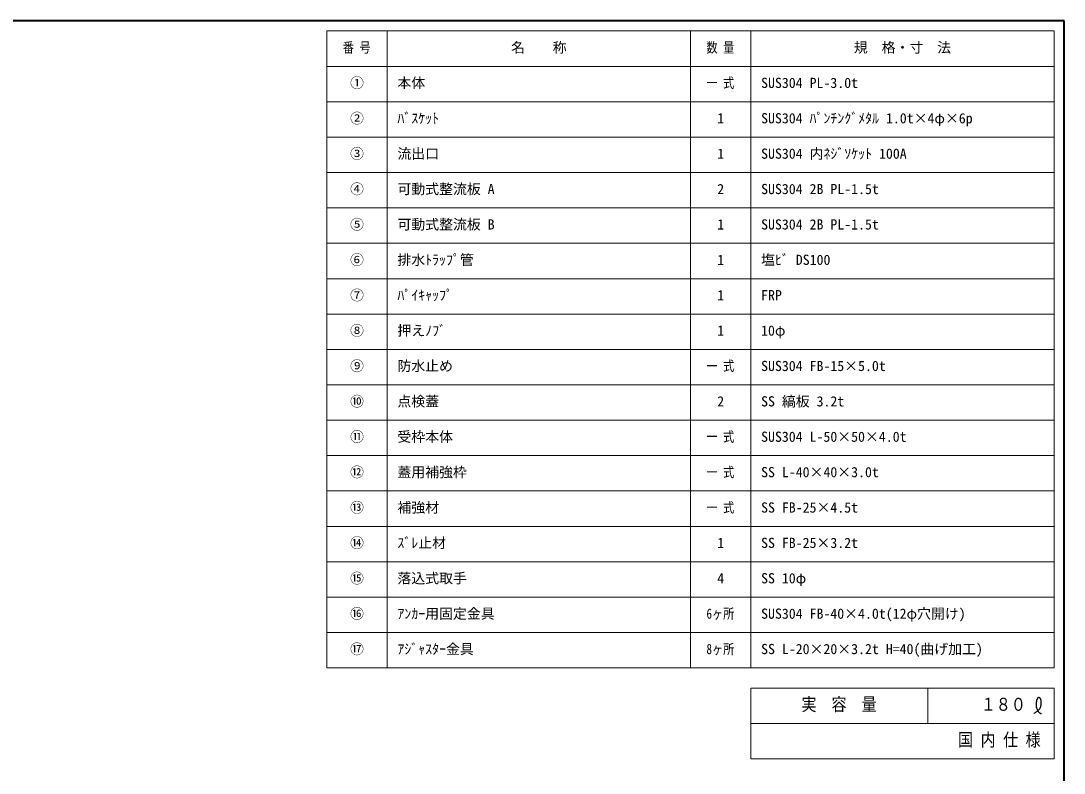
# Model space of a CAD drawing. Units: millimetres at full size, sheet at 1:15; details may follow other scales. Extents: x -3171 to 2904, y -2098 to 2117.
# Drawn here: x -194 to 2904, y -115 to 2117 of the extents above; entities that cross this region are included whole.
import ezdxf
from ezdxf.enums import TextEntityAlignment as Align

# ---------------------------------------------------------------- set-up
doc = ezdxf.new("R2010")
doc.units = ezdxf.units.MM
doc.header["$LTSCALE"] = 15
doc.layers.add('0-0_ﾚｲﾔ1', color=4, linetype='Continuous', lineweight=9)
doc.styles.add('ＭＳ ゴシック', font='')
doc.styles.get('ＭＳ ゴシック').set_extended_font_data('MS Gothic')

msp = doc.modelspace()

# ---------------------------------------------------------------- linework, layer by layer
at = {"layer": '0-0_ﾚｲﾔ1', "color": 1, "lineweight": 40}
for p, q in [((2904.12, 2117.05), (-3170.88, 2117.05)), ((2904.12, -2097.95), (2904.12, 2117.05))]:
    msp.add_line(p, q, dxfattribs=at)
at = {"layer": '0-0_ﾚｲﾔ1', "color": 3, "lineweight": 18}
for p, q in [((2874.12, 2087.05), (714.12, 2087.05)), ((894.12, 197.05), (894.12, 2087.05)), ((1794.12, 197.05), (1794.12, 2087.05)), ((1974.12, 197.05), (1974.12, 2087.05)), ((2874.12, 197.05), (2874.12, 2087.05)), ((2874.12, 1982.05), (714.12, 1982.05)), ((2874.12, 1877.05), (714.12, 1877.05)), ((2874.12, 1772.05), (714.12, 1772.05)), ((2874.12, 1667.05), (714.12, 1667.05)), ((2874.12, 1562.05), (714.12, 1562.05)), ((2874.12, 1457.05), (714.12, 1457.05)), ((2874.12, 1352.05), (714.12, 1352.05)), ((2874.12, 1247.05), (714.12, 1247.05)), ((2874.12, 1142.05), (714.12, 1142.05)), ((2874.12, 1037.05), (714.12, 1037.05)), ((2874.12, 932.05), (714.12, 932.05)), ((2874.12, 827.05), (714.12, 827.05)), ((2874.12, 722.05), (714.12, 722.05)), ((2874.12, 617.05), (714.12, 617.05)), ((2874.12, 512.05), (714.12, 512.05)), ((2874.12, 407.05), (714.12, 407.05)), ((2874.12, 302.05), (714.12, 302.05)), ((1974.12, 137.05), (2874.12, 137.05)), ((1974.12, 137.05), (1974.12, -72.95)), ((2499.12, 137.05), (2499.12, 32.05)), ((2874.12, 137.05), (2874.12, -72.95)), ((1974.12, 32.05), (2874.12, 32.05)), ((1974.12, -72.95), (2874.12, -72.95))]:
    msp.add_line(p, q, dxfattribs=at)
msp.add_lwpolyline([(2874.12, 197.05), (714.12, 197.05), (714.12, 2087.05)], dxfattribs=at)
at = {"layer": '0-0_ﾚｲﾔ1', "color": 5, "lineweight": 25}
for points in [[(2813.67, 62.04), (2814.9, 62.74), (2817, 63.97), (2819.08, 65.22), (2821.14, 66.53), (2823.15, 67.9), (2825.11, 69.36), (2826.21, 70.26), (2827.02, 70.96), (2828.38, 72.21), (2829.67, 73.53), (2830.86, 74.93), (2831.95, 76.4), (2832.91, 77.96), (2833.41, 78.89), (2833.76, 79.65), (2834.29, 81.01), (2834.74, 82.39), (2835.1, 83.81), (2835.38, 85.24), (2835.58, 86.69), (2835.67, 87.53), (2835.73, 88.39), (2835.8, 89.88), (2835.81, 91.38), (2835.79, 92.87), (2835.74, 94.38), (2835.69, 95.89), (2835.67, 96.77), (2835.64, 97.7), (2835.58, 99.31), (2835.45, 100.91), (2835.2, 102.47), (2834.78, 103.98), (2834.12, 105.43), (2833.61, 106.23), (2833.29, 106.66), (2832.66, 107.36), (2831.96, 107.98), (2831.2, 108.49)], [(2831.2, 108.49), (2830.4, 108.87), (2829.57, 109.08), (2829.09, 109.11), (2828.69, 109.08), (2828, 108.93), (2827.33, 108.67), (2826.68, 108.31), (2826.07, 107.86), (2825.49, 107.36), (2825.18, 107.05), (2824.75, 106.57), (2824.11, 105.68), (2823.57, 104.74), (2823.12, 103.75), (2822.75, 102.74), (2822.45, 101.7), (2822.31, 101.09), (2822.14, 100.33), (2821.91, 99), (2821.72, 97.67), (2821.57, 96.34), (2821.45, 95), (2821.34, 93.65), (2821.28, 92.87), (2821.2, 91.94), (2821.07, 90.33), (2820.96, 88.72), (2820.89, 87.12), (2820.89, 85.52), (2820.97, 83.92), (2821.07, 83), (2821.19, 82.21), (2821.46, 80.84), (2821.81, 79.49), (2822.23, 78.15), (2822.7, 76.83), (2823.22, 75.53), (2823.54, 74.78), (2823.78, 74.24)], [(2823.78, 74.24), (2824.21, 73.33), (2824.65, 72.42), (2825.12, 71.52), (2825.6, 70.63), (2826.11, 69.74), (2826.42, 69.23), (2826.78, 68.63), (2827.44, 67.62), (2828.15, 66.64), (2828.9, 65.71), (2829.72, 64.85), (2830.6, 64.08), (2831.14, 63.68), (2831.61, 63.38), (2832.46, 62.93), (2833.34, 62.54), (2834.25, 62.19), (2835.19, 61.88), (2836.14, 61.58), (2836.69, 61.42)]]:
    msp.add_lwpolyline(points, dxfattribs=at)

# ---------------------------------------------------------------- texts
at = {"layer": '0-0_ﾚｲﾔ1', "color": 7, "style": 'ＭＳ ゴシック'}
for s, height, width, p in [('番 号', 30.24, 0.8, (761.93, 2013.92)), ('数 量', 30.24, 0.8, (1841.93, 2013.92)), ('一 式', 30.24, 0.8, (1841.93, 1908.92)), ('一 式', 30.24, 0.8, (1841.93, 1068.92)), ('一 式', 30.24, 0.8, (1841.93, 858.92)), ('一 式', 30.24, 0.8, (1841.93, 753.92)), ('一 式', 30.24, 0.8, (1841.93, 648.92)), ('6ヶ所', 30.24, 0.8, (1841.93, 333.92)), ('8ヶ所', 30.24, 0.8, (1841.93, 228.92)), ('実\u3000容\u3000量', 38.49, 0.85, (2124.12, 58.3)), ('１８０', 38.49, 0.85, (2656.62, 58.3)), ('国 内 仕 様', 38.49, 0.85, (2589.12, -46.7))]:
    msp.add_text(s, height=height, dxfattribs=dict(at, width=width)).set_placement(p, align=Align.BOTTOM_LEFT)
for s, p in [('名\u3000\u3000称', (1261.62, 2013.92)), ('規\u3000格・寸\u3000法', (2279.74, 2013.92)), ('①', (783.49, 1908.92)), ('本体', (924.12, 1908.92)), ('SUS304 PL-3.0t', (2004.12, 1908.92)), ('②', (783.49, 1803.92)), ('ﾊﾞｽｹｯﾄ', (924.12, 1803.92)), ('1', (1873.8, 1803.92)), ('SUS304 ﾊﾟﾝﾁﾝｸﾞﾒﾀﾙ 1.0t×4φ×6p', (2004.12, 1803.92)), ('③', (783.49, 1698.92)), ('流出口', (924.12, 1698.92)), ('1', (1873.8, 1698.92)), ('SUS304 内ﾈｼﾞｿｹｯﾄ 100A', (2004.12, 1698.92)), ('④', (783.49, 1593.92)), ('可動式整流板 A', (924.12, 1593.92)), ('2', (1873.8, 1593.92)), ('SUS304 2B PL-1.5t', (2004.12, 1593.92)), ('⑤', (783.49, 1488.92)), ('可動式整流板 B', (924.12, 1488.92)), ('1', (1873.8, 1488.92)), ('SUS304 2B PL-1.5t', (2004.12, 1488.92)), ('⑥', (783.49, 1383.92)), ('排水ﾄﾗｯﾌﾟ管', (924.12, 1383.92)), ('塩ﾋﾞ DS100', (2004.12, 1383.92)), ('1', (1873.8, 1383.92)), ('⑦', (783.49, 1278.92)), ('ﾊﾟｲｷｬｯﾌﾟ', (924.12, 1278.92)), ('1', (1873.8, 1278.92)), ('FRP', (2004.12, 1278.92)), ('⑧', (783.49, 1173.92)), ('押えﾉﾌﾞ', (924.12, 1173.92)), ('1', (1873.8, 1173.92)), ('10φ', (2004.12, 1173.92)), ('⑨', (783.49, 1068.92)), ('防水止め', (924.12, 1068.92)), ('SUS304 FB-15×5.0t', (2004.12, 1068.92)), ('⑩', (783.49, 963.92)), ('点検蓋', (924.12, 963.92)), ('2', (1873.8, 963.92)), ('SS 縞板 3.2t', (2004.12, 963.92)), ('⑪', (783.49, 858.92)), ('受枠本体', (924.12, 858.92)), ('SUS304 L-50×50×4.0t', (2004.12, 858.92)), ('⑫', (783.49, 753.92)), ('蓋用補強枠', (924.12, 753.92)), ('SS L-40×40×3.0t', (2004.12, 753.92)), ('⑬', (783.49, 648.92)), ('補強材', (924.12, 648.92)), ('SS FB-25×4.5t', (2004.12, 648.92)), ('⑭', (783.49, 543.92)), ('ｽﾞﾚ止材', (924.12, 543.92)), ('1', (1873.8, 543.92)), ('SS FB-25×3.2t', (2004.12, 543.92)), ('⑮', (783.49, 438.92)), ('落込式取手', (924.12, 438.92)), ('4', (1873.8, 438.92)), ('SS 10φ', (2004.12, 438.92)), ('⑯', (783.49, 333.92)), ('ｱﾝｶｰ用固定金具', (924.12, 333.92)), ('SUS304 FB-40×4.0t(12φ穴開け)', (2004.12, 333.92)), ('⑰', (783.49, 228.92)), ('ｱｼﾞｬｽﾀｰ金具', (924.12, 228.92)), ('SS L-20×20×3.2t H=40(曲げ加工)', (2004.12, 228.92))]:
    msp.add_text(s, height=30.24, dxfattribs=at).set_placement(p, align=Align.BOTTOM_LEFT)

doc.saveas('drawing.dxf')
